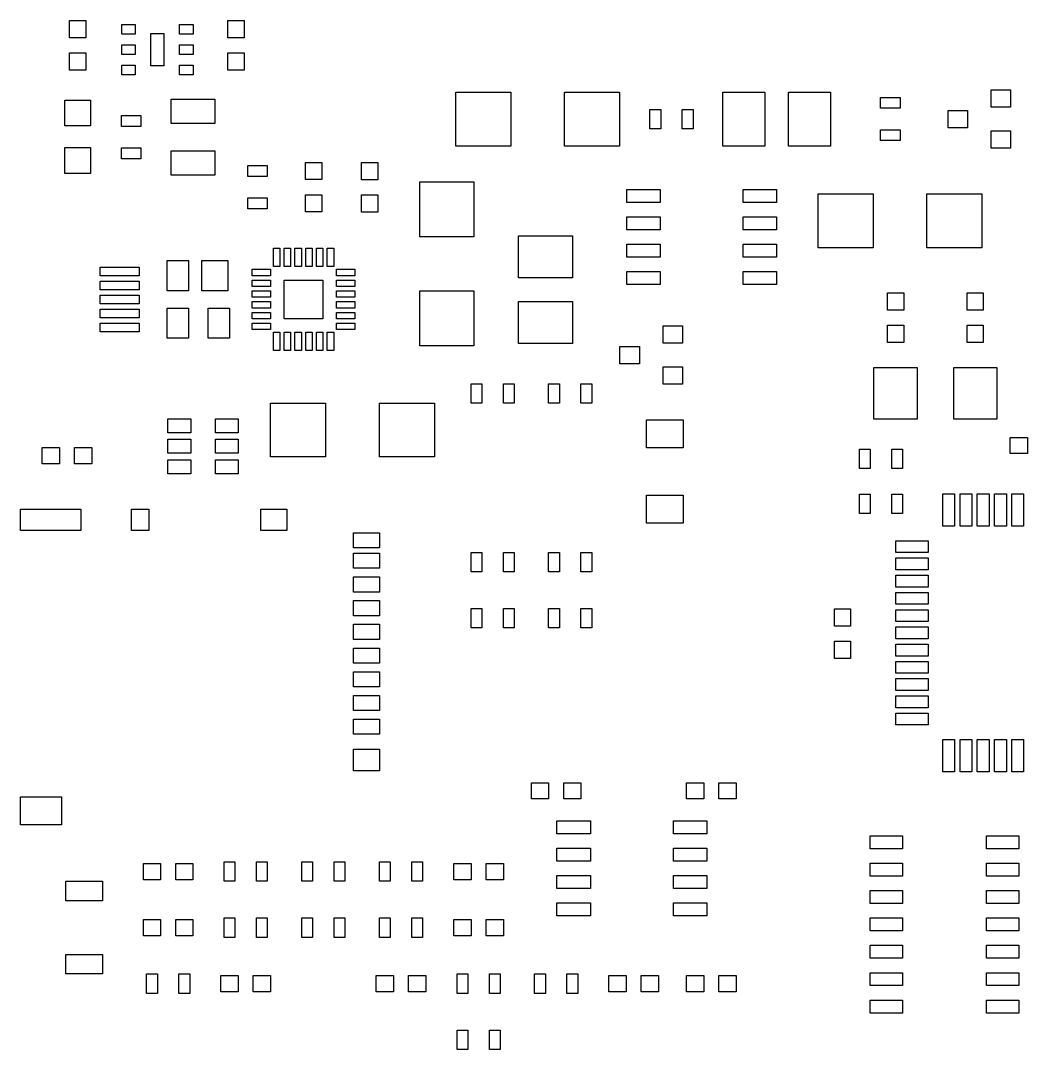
# Model space of a CAD drawing. Extents: x 91 to 183.1, y -112.5 to -61.9.
# Drawn here: x 91 to 137.71, y -109.65 to -61.91 of the extents above; entities that cross this region are included whole.
import ezdxf

# ---------------------------------------------------------------- set-up
doc = ezdxf.new("R2010")
doc.units = 0
doc.header["$MEASUREMENT"] = 0
doc.layers.add('BLACK', color=7, linetype='CONTINUOUS')

msp = doc.modelspace()

# ---------------------------------------------------------------- linework, layer by layer
at = {"layer": 'BLACK', "linetype": 'CONTINUOUS'}
for p, q in [((93.275, -62.71), (93.275, -61.91)), ((93.275, -61.91), (94.025, -61.91)), ((94.025, -61.91), (94.025, -62.71)), ((100.625, -62.71), (100.625, -61.91)), ((100.625, -61.91), (101.375, -61.91)), ((101.375, -61.91), (101.375, -62.71)), ((95.695, -62.535), (95.695, -62.085)), ((95.695, -62.085), (96.325, -62.085)), ((96.325, -62.535), (95.695, -62.535)), ((96.325, -62.085), (96.325, -62.535)), ((97.05, -64.01), (97.05, -62.51)), ((97.05, -62.51), (97.65, -62.51)), ((97.65, -62.51), (97.65, -64.01)), ((98.375, -62.535), (98.375, -62.085)), ((98.375, -62.085), (99.005, -62.085)), ((99.005, -62.535), (98.375, -62.535)), ((99.005, -62.085), (99.005, -62.535)), ((94.025, -62.71), (93.275, -62.71)), ((101.375, -62.71), (100.625, -62.71)), ((93.275, -64.21), (93.275, -63.41)), ((93.275, -63.41), (94.025, -63.41)), ((94.025, -63.41), (94.025, -64.21)), ((95.695, -63.485), (95.695, -63.035)), ((95.695, -63.035), (96.325, -63.035)), ((96.325, -63.485), (95.695, -63.485)), ((96.325, -63.035), (96.325, -63.485)), ((98.375, -63.485), (98.375, -63.035)), ((98.375, -63.035), (99.005, -63.035)), ((99.005, -63.485), (98.375, -63.485)), ((99.005, -63.035), (99.005, -63.485)), ((100.625, -64.21), (100.625, -63.41)), ((100.625, -63.41), (101.375, -63.41)), ((101.375, -63.41), (101.375, -64.21)), ((94.025, -64.21), (93.275, -64.21)), ((95.695, -64.435), (95.695, -63.985)), ((95.695, -63.985), (96.325, -63.985)), ((96.325, -64.435), (95.695, -64.435)), ((96.325, -63.985), (96.325, -64.435)), ((97.65, -64.01), (97.05, -64.01)), ((98.375, -64.435), (98.375, -63.985)), ((98.375, -63.985), (99.005, -63.985)), ((99.005, -64.435), (98.375, -64.435)), ((99.005, -63.985), (99.005, -64.435)), ((101.375, -64.21), (100.625, -64.21)), ((111.19, -67.73), (111.19, -65.23)), ((111.19, -65.23), (113.74, -65.23)), ((113.74, -65.23), (113.74, -67.73)), ((116.24, -67.73), (116.24, -65.23)), ((116.24, -65.23), (118.79, -65.23)), ((118.79, -65.23), (118.79, -67.73)), ((123.58, -67.73), (123.58, -65.23)), ((123.58, -65.23), (125.53, -65.23)), ((125.53, -65.23), (125.53, -67.73)), ((126.63, -67.73), (126.63, -65.23)), ((126.63, -65.23), (128.58, -65.23)), ((128.58, -65.23), (128.58, -67.73)), ((136.03, -65.93), (136.03, -65.13)), ((136.03, -65.13), (136.93, -65.13)), ((136.93, -65.13), (136.93, -65.93)), ((93.05, -66.8), (93.05, -65.6)), ((93.05, -65.6), (94.25, -65.6)), ((94.25, -65.6), (94.25, -66.8)), ((97.985, -66.69), (97.985, -65.55)), ((97.985, -65.55), (100.015, -65.55)), ((100.015, -65.55), (100.015, -66.69)), ((130.9, -65.98), (130.9, -65.48)), ((130.9, -65.48), (131.8, -65.48)), ((131.8, -65.48), (131.8, -65.98)), ((95.69, -66.82), (95.69, -66.32)), ((95.69, -66.32), (96.59, -66.32)), ((96.59, -66.32), (96.59, -66.82)), ((120.2, -66.93), (120.2, -66.03)), ((120.2, -66.03), (120.7, -66.03)), ((120.7, -66.03), (120.7, -66.93)), ((121.7, -66.93), (121.7, -66.03)), ((121.7, -66.03), (122.2, -66.03)), ((122.2, -66.03), (122.2, -66.93)), ((131.8, -65.98), (130.9, -65.98)), ((134.03, -66.88), (134.03, -66.08)), ((134.03, -66.08), (134.93, -66.08)), ((134.93, -66.08), (134.93, -66.88)), ((136.93, -65.93), (136.03, -65.93)), ((94.25, -66.8), (93.05, -66.8)), ((96.59, -66.82), (95.69, -66.82)), ((100.015, -66.69), (97.985, -66.69)), ((120.7, -66.93), (120.2, -66.93)), ((122.2, -66.93), (121.7, -66.93)), ((130.9, -67.48), (130.9, -66.98)), ((130.9, -66.98), (131.8, -66.98)), ((131.8, -66.98), (131.8, -67.48)), ((134.93, -66.88), (134.03, -66.88)), ((136.03, -67.83), (136.03, -67.03)), ((136.03, -67.03), (136.93, -67.03)), ((136.93, -67.03), (136.93, -67.83)), ((113.74, -67.73), (111.19, -67.73)), ((118.79, -67.73), (116.24, -67.73)), ((125.53, -67.73), (123.58, -67.73)), ((128.58, -67.73), (126.63, -67.73)), ((131.8, -67.48), (130.9, -67.48)), ((93.05, -69), (93.05, -67.8)), ((93.05, -67.8), (94.25, -67.8)), ((94.25, -67.8), (94.25, -69)), ((95.69, -68.32), (95.69, -67.82)), ((95.69, -67.82), (96.59, -67.82)), ((96.59, -67.82), (96.59, -68.32)), ((97.985, -69.09), (97.985, -67.95)), ((97.985, -67.95), (100.015, -67.95)), ((100.015, -67.95), (100.015, -69.09)), ((136.93, -67.83), (136.03, -67.83)), ((96.59, -68.32), (95.69, -68.32)), ((101.55, -69.14), (101.55, -68.64)), ((101.55, -68.64), (102.45, -68.64)), ((102.45, -68.64), (102.45, -69.14)), ((104.225, -69.29), (104.225, -68.49)), ((104.225, -68.49), (104.975, -68.49)), ((104.975, -68.49), (104.975, -69.29)), ((106.825, -69.3), (106.825, -68.5)), ((106.825, -68.5), (107.575, -68.5)), ((107.575, -68.5), (107.575, -69.3)), ((94.25, -69), (93.05, -69)), ((100.015, -69.09), (97.985, -69.09)), ((102.45, -69.14), (101.55, -69.14)), ((104.975, -69.29), (104.225, -69.29)), ((107.575, -69.3), (106.825, -69.3)), ((109.53, -71.95), (109.53, -69.4)), ((109.53, -69.4), (112.03, -69.4)), ((112.03, -69.4), (112.03, -71.95)), ((101.55, -70.64), (101.55, -70.14)), ((101.55, -70.14), (102.45, -70.14)), ((102.45, -70.14), (102.45, -70.64)), ((104.225, -70.79), (104.225, -69.99)), ((104.225, -69.99), (104.975, -69.99)), ((104.975, -69.99), (104.975, -70.79)), ((106.825, -70.8), (106.825, -70)), ((106.825, -70), (107.575, -70)), ((107.575, -70), (107.575, -70.8)), ((119.125, -70.345), (119.125, -69.745)), ((119.125, -69.745), (120.675, -69.745)), ((120.675, -69.745), (120.675, -70.345)), ((124.525, -70.345), (124.525, -69.745)), ((124.525, -69.745), (126.075, -69.745)), ((126.075, -69.745), (126.075, -70.345)), ((128, -72.45), (128, -69.95)), ((128, -69.95), (130.55, -69.95)), ((130.55, -69.95), (130.55, -72.45)), ((133.05, -72.45), (133.05, -69.95)), ((133.05, -69.95), (135.6, -69.95)), ((135.6, -69.95), (135.6, -72.45)), ((102.45, -70.64), (101.55, -70.64)), ((120.675, -70.345), (119.125, -70.345)), ((126.075, -70.345), (124.525, -70.345)), ((104.975, -70.79), (104.225, -70.79)), ((107.575, -70.8), (106.825, -70.8)), ((119.125, -71.615), (119.125, -71.015)), ((119.125, -71.015), (120.675, -71.015)), ((120.675, -71.015), (120.675, -71.615)), ((124.525, -71.615), (124.525, -71.015)), ((124.525, -71.015), (126.075, -71.015)), ((126.075, -71.015), (126.075, -71.615)), ((112.03, -71.95), (109.53, -71.95)), ((114.1, -73.85), (114.1, -71.9)), ((114.1, -71.9), (116.6, -71.9)), ((116.6, -71.9), (116.6, -73.85)), ((120.675, -71.615), (119.125, -71.615)), ((126.075, -71.615), (124.525, -71.615)), ((102.73, -73.325), (102.73, -72.475)), ((102.73, -72.475), (103.03, -72.475)), ((103.03, -72.475), (103.03, -73.325)), ((103.23, -73.325), (103.23, -72.475)), ((103.23, -72.475), (103.53, -72.475)), ((103.53, -72.475), (103.53, -73.325)), ((103.73, -73.325), (103.73, -72.475)), ((103.73, -72.475), (104.03, -72.475)), ((104.03, -72.475), (104.03, -73.325)), ((104.23, -73.325), (104.23, -72.475)), ((104.23, -72.475), (104.53, -72.475)), ((104.53, -72.475), (104.53, -73.325)), ((104.73, -73.325), (104.73, -72.475)), ((104.73, -72.475), (105.03, -72.475)), ((105.03, -72.475), (105.03, -73.325)), ((105.23, -73.325), (105.23, -72.475)), ((105.23, -72.475), (105.53, -72.475)), ((105.53, -72.475), (105.53, -73.325)), ((119.125, -72.885), (119.125, -72.285)), ((119.125, -72.285), (120.675, -72.285)), ((120.675, -72.285), (120.675, -72.885)), ((124.525, -72.885), (124.525, -72.285)), ((124.525, -72.285), (126.075, -72.285)), ((126.075, -72.285), (126.075, -72.885)), ((130.55, -72.45), (128, -72.45)), ((135.6, -72.45), (133.05, -72.45)), ((120.675, -72.885), (119.125, -72.885)), ((126.075, -72.885), (124.525, -72.885)), ((94.7, -73.75), (94.7, -73.35)), ((94.7, -73.35), (96.5, -73.35)), ((96.5, -73.35), (96.5, -73.75)), ((97.8, -74.45), (97.8, -73.05)), ((97.8, -73.05), (98.8, -73.05)), ((98.8, -73.05), (98.8, -74.45)), ((99.42, -74.45), (99.42, -73.05)), ((99.42, -73.05), (100.62, -73.05)), ((100.62, -73.05), (100.62, -74.45)), ((101.755, -73.75), (101.755, -73.45)), ((101.755, -73.45), (102.605, -73.45)), ((102.605, -73.45), (102.605, -73.75)), ((103.03, -73.325), (102.73, -73.325)), ((103.53, -73.325), (103.23, -73.325)), ((104.03, -73.325), (103.73, -73.325)), ((104.53, -73.325), (104.23, -73.325)), ((105.03, -73.325), (104.73, -73.325)), ((105.53, -73.325), (105.23, -73.325)), ((105.655, -73.75), (105.655, -73.45)), ((105.655, -73.45), (106.505, -73.45)), ((106.505, -73.45), (106.505, -73.75)), ((96.5, -73.75), (94.7, -73.75)), ((102.605, -73.75), (101.755, -73.75)), ((101.755, -74.25), (101.755, -73.95)), ((101.755, -73.95), (102.605, -73.95)), ((102.605, -73.95), (102.605, -74.25)), ((103.23, -75.75), (103.23, -73.95)), ((103.23, -73.95), (105.03, -73.95)), ((105.03, -73.95), (105.03, -75.75)), ((106.505, -73.75), (105.655, -73.75)), ((105.655, -74.25), (105.655, -73.95)), ((105.655, -73.95), (106.505, -73.95)), ((106.505, -73.95), (106.505, -74.25)), ((116.6, -73.85), (114.1, -73.85)), ((119.125, -74.155), (119.125, -73.555)), ((119.125, -73.555), (120.675, -73.555)), ((120.675, -73.555), (120.675, -74.155)), ((124.525, -74.155), (124.525, -73.555)), ((124.525, -73.555), (126.075, -73.555)), ((126.075, -73.555), (126.075, -74.155)), ((94.7, -74.4), (94.7, -74)), ((94.7, -74), (96.5, -74)), ((96.5, -74.4), (94.7, -74.4)), ((96.5, -74), (96.5, -74.4)), ((98.8, -74.45), (97.8, -74.45)), ((100.62, -74.45), (99.42, -74.45)), ((102.605, -74.25), (101.755, -74.25)), ((101.755, -74.75), (101.755, -74.45)), ((101.755, -74.45), (102.605, -74.45)), ((102.605, -74.45), (102.605, -74.75)), ((106.505, -74.25), (105.655, -74.25)), ((105.655, -74.75), (105.655, -74.45)), ((105.655, -74.45), (106.505, -74.45)), ((106.505, -74.45), (106.505, -74.75)), ((109.53, -77), (109.53, -74.45)), ((109.53, -74.45), (112.03, -74.45)), ((112.03, -74.45), (112.03, -77)), ((120.675, -74.155), (119.125, -74.155)), ((126.075, -74.155), (124.525, -74.155)), ((94.7, -75.05), (94.7, -74.65)), ((94.7, -74.65), (96.5, -74.65)), ((96.5, -74.65), (96.5, -75.05)), ((102.605, -74.75), (101.755, -74.75)), ((101.755, -75.25), (101.755, -74.95)), ((101.755, -74.95), (102.605, -74.95)), ((102.605, -74.95), (102.605, -75.25)), ((106.505, -74.75), (105.655, -74.75)), ((105.655, -75.25), (105.655, -74.95)), ((105.655, -74.95), (106.505, -74.95)), ((106.505, -74.95), (106.505, -75.25)), ((114.1, -76.9), (114.1, -74.95)), ((114.1, -74.95), (116.6, -74.95)), ((116.6, -74.95), (116.6, -76.9)), ((131.225, -75.34), (131.225, -74.54)), ((131.225, -74.54), (131.975, -74.54)), ((131.975, -74.54), (131.975, -75.34)), ((134.915, -75.34), (134.915, -74.54)), ((134.915, -74.54), (135.665, -74.54)), ((135.665, -74.54), (135.665, -75.34)), ((96.5, -75.05), (94.7, -75.05)), ((94.7, -75.7), (94.7, -75.3)), ((94.7, -75.3), (96.5, -75.3)), ((96.5, -75.3), (96.5, -75.7)), ((97.8, -76.65), (97.8, -75.25)), ((97.8, -75.25), (98.8, -75.25)), ((98.8, -75.25), (98.8, -76.65)), ((99.7, -76.65), (99.7, -75.25)), ((99.7, -75.25), (100.7, -75.25)), ((100.7, -75.25), (100.7, -76.65)), ((102.605, -75.25), (101.755, -75.25)), ((106.505, -75.25), (105.655, -75.25)), ((131.975, -75.34), (131.225, -75.34)), ((135.665, -75.34), (134.915, -75.34)), ((96.5, -75.7), (94.7, -75.7)), ((101.755, -75.75), (101.755, -75.45)), ((101.755, -75.45), (102.605, -75.45)), ((102.605, -75.75), (101.755, -75.75)), ((102.605, -75.45), (102.605, -75.75)), ((105.03, -75.75), (103.23, -75.75)), ((105.655, -75.75), (105.655, -75.45)), ((105.655, -75.45), (106.505, -75.45)), ((106.505, -75.75), (105.655, -75.75)), ((106.505, -75.45), (106.505, -75.75)), ((94.7, -76.35), (94.7, -75.95)), ((94.7, -75.95), (96.5, -75.95)), ((96.5, -76.35), (94.7, -76.35)), ((96.5, -75.95), (96.5, -76.35)), ((101.755, -76.25), (101.755, -75.95)), ((101.755, -75.95), (102.605, -75.95)), ((102.605, -76.25), (101.755, -76.25)), ((102.605, -75.95), (102.605, -76.25)), ((102.73, -77.225), (102.73, -76.375)), ((102.73, -76.375), (103.03, -76.375)), ((103.03, -76.375), (103.03, -77.225)), ((103.23, -77.225), (103.23, -76.375)), ((103.23, -76.375), (103.53, -76.375)), ((103.53, -76.375), (103.53, -77.225)), ((103.73, -77.225), (103.73, -76.375)), ((103.73, -76.375), (104.03, -76.375)), ((104.03, -76.375), (104.03, -77.225)), ((104.23, -77.225), (104.23, -76.375)), ((104.23, -76.375), (104.53, -76.375)), ((104.53, -76.375), (104.53, -77.225)), ((104.73, -77.225), (104.73, -76.375)), ((104.73, -76.375), (105.03, -76.375)), ((105.03, -76.375), (105.03, -77.225)), ((105.23, -77.225), (105.23, -76.375)), ((105.23, -76.375), (105.53, -76.375)), ((105.53, -76.375), (105.53, -77.225)), ((105.655, -76.25), (105.655, -75.95)), ((105.655, -75.95), (106.505, -75.95)), ((106.505, -76.25), (105.655, -76.25)), ((106.505, -75.95), (106.505, -76.25)), ((120.81, -76.88), (120.81, -76.08)), ((120.81, -76.08), (121.71, -76.08)), ((121.71, -76.08), (121.71, -76.88)), ((131.225, -76.84), (131.225, -76.04)), ((131.225, -76.04), (131.975, -76.04)), ((131.975, -76.04), (131.975, -76.84)), ((134.915, -76.84), (134.915, -76.04)), ((134.915, -76.04), (135.665, -76.04)), ((135.665, -76.04), (135.665, -76.84)), ((98.8, -76.65), (97.8, -76.65)), ((100.7, -76.65), (99.7, -76.65)), ((131.975, -76.84), (131.225, -76.84)), ((135.665, -76.84), (134.915, -76.84)), ((103.03, -77.225), (102.73, -77.225)), ((103.53, -77.225), (103.23, -77.225)), ((104.03, -77.225), (103.73, -77.225)), ((104.53, -77.225), (104.23, -77.225)), ((105.03, -77.225), (104.73, -77.225)), ((105.53, -77.225), (105.23, -77.225)), ((112.03, -77), (109.53, -77)), ((116.6, -76.9), (114.1, -76.9)), ((118.81, -77.83), (118.81, -77.03)), ((118.81, -77.03), (119.71, -77.03)), ((119.71, -77.03), (119.71, -77.83)), ((121.71, -76.88), (120.81, -76.88)), ((119.71, -77.83), (118.81, -77.83)), ((120.81, -78.78), (120.81, -77.98)), ((120.81, -77.98), (121.71, -77.98)), ((121.71, -77.98), (121.71, -78.78)), ((130.59, -80.41), (130.59, -78.01)), ((130.59, -78.01), (132.59, -78.01)), ((132.59, -78.01), (132.59, -80.41)), ((134.29, -80.41), (134.29, -78.01)), ((134.29, -78.01), (136.29, -78.01)), ((136.29, -78.01), (136.29, -80.41)), ((111.9, -79.66), (111.9, -78.76)), ((111.9, -78.76), (112.4, -78.76)), ((112.4, -78.76), (112.4, -79.66)), ((113.4, -79.66), (113.4, -78.76)), ((113.4, -78.76), (113.9, -78.76)), ((113.9, -78.76), (113.9, -79.66)), ((115.5, -79.67), (115.5, -78.77)), ((115.5, -78.77), (116, -78.77)), ((116, -78.77), (116, -79.67)), ((117, -79.67), (117, -78.77)), ((117, -78.77), (117.5, -78.77)), ((117.5, -78.77), (117.5, -79.67)), ((121.71, -78.78), (120.81, -78.78)), ((102.6, -82.16), (102.6, -79.66)), ((102.6, -79.66), (105.15, -79.66)), ((105.15, -79.66), (105.15, -82.16)), ((107.65, -82.16), (107.65, -79.66)), ((107.65, -79.66), (110.2, -79.66)), ((110.2, -79.66), (110.2, -82.16)), ((112.4, -79.66), (111.9, -79.66)), ((113.9, -79.66), (113.4, -79.66)), ((116, -79.67), (115.5, -79.67)), ((117.5, -79.67), (117, -79.67)), ((97.84, -81.035), (97.84, -80.385)), ((97.84, -80.385), (98.9, -80.385)), ((98.9, -80.385), (98.9, -81.035)), ((100.04, -81.035), (100.04, -80.385)), ((100.04, -80.385), (101.1, -80.385)), ((101.1, -80.385), (101.1, -81.035)), ((120.04, -81.73), (120.04, -80.43)), ((120.04, -80.43), (121.74, -80.43)), ((121.74, -80.43), (121.74, -81.73)), ((132.59, -80.41), (130.59, -80.41)), ((136.29, -80.41), (134.29, -80.41)), ((98.9, -81.035), (97.84, -81.035)), ((101.1, -81.035), (100.04, -81.035)), ((97.84, -81.985), (97.84, -81.335)), ((97.84, -81.335), (98.9, -81.335)), ((98.9, -81.335), (98.9, -81.985)), ((100.04, -81.985), (100.04, -81.335)), ((100.04, -81.335), (101.1, -81.335)), ((101.1, -81.335), (101.1, -81.985)), ((136.91, -82.005), (136.91, -81.255)), ((136.91, -81.255), (137.71, -81.255)), ((137.71, -81.255), (137.71, -82.005)), ((92.01, -82.475), (92.01, -81.725)), ((92.01, -81.725), (92.81, -81.725)), ((92.81, -81.725), (92.81, -82.475)), ((93.51, -82.475), (93.51, -81.725)), ((93.51, -81.725), (94.31, -81.725)), ((94.31, -81.725), (94.31, -82.475)), ((98.9, -81.985), (97.84, -81.985)), ((101.1, -81.985), (100.04, -81.985)), ((121.74, -81.73), (120.04, -81.73)), ((129.92, -82.69), (129.92, -81.79)), ((129.92, -81.79), (130.42, -81.79)), ((130.42, -81.79), (130.42, -82.69)), ((131.42, -82.69), (131.42, -81.79)), ((131.42, -81.79), (131.92, -81.79)), ((131.92, -81.79), (131.92, -82.69)), ((137.71, -82.005), (136.91, -82.005)), ((92.81, -82.475), (92.01, -82.475)), ((94.31, -82.475), (93.51, -82.475)), ((97.84, -82.935), (97.84, -82.285)), ((97.84, -82.285), (98.9, -82.285)), ((98.9, -82.285), (98.9, -82.935)), ((100.04, -82.935), (100.04, -82.285)), ((100.04, -82.285), (101.1, -82.285)), ((101.1, -82.285), (101.1, -82.935)), ((105.15, -82.16), (102.6, -82.16)), ((110.2, -82.16), (107.65, -82.16)), ((98.9, -82.935), (97.84, -82.935)), ((101.1, -82.935), (100.04, -82.935)), ((130.42, -82.69), (129.92, -82.69)), ((131.92, -82.69), (131.42, -82.69)), ((120.04, -85.23), (120.04, -83.93)), ((120.04, -83.93), (121.74, -83.93)), ((121.74, -83.93), (121.74, -85.23)), ((129.92, -84.78), (129.92, -83.88)), ((129.92, -83.88), (130.42, -83.88)), ((130.42, -83.88), (130.42, -84.78)), ((131.42, -84.78), (131.42, -83.88)), ((131.42, -83.88), (131.92, -83.88)), ((131.92, -83.88), (131.92, -84.78)), ((133.785, -85.37), (133.785, -83.87)), ((133.785, -83.87), (134.335, -83.87)), ((134.335, -83.87), (134.335, -85.37)), ((134.585, -85.37), (134.585, -83.87)), ((134.585, -83.87), (135.135, -83.87)), ((135.135, -83.87), (135.135, -85.37)), ((135.385, -85.37), (135.385, -83.87)), ((135.385, -83.87), (135.935, -83.87)), ((135.935, -83.87), (135.935, -85.37)), ((136.185, -85.37), (136.185, -83.87)), ((136.185, -83.87), (136.735, -83.87)), ((136.735, -83.87), (136.735, -85.37)), ((136.985, -85.37), (136.985, -83.87)), ((136.985, -83.87), (137.535, -83.87)), ((137.535, -83.87), (137.535, -85.37)), ((91.005, -85.575), (91.005, -84.575)), ((91.005, -84.575), (93.805, -84.575)), ((93.805, -84.575), (93.805, -85.575)), ((96.155, -85.575), (96.155, -84.575)), ((96.155, -84.575), (96.955, -84.575)), ((96.955, -84.575), (96.955, -85.575)), ((102.155, -85.575), (102.155, -84.575)), ((102.155, -84.575), (103.355, -84.575)), ((103.355, -84.575), (103.355, -85.575)), ((130.42, -84.78), (129.92, -84.78)), ((131.92, -84.78), (131.42, -84.78)), ((121.74, -85.23), (120.04, -85.23)), ((134.335, -85.37), (133.785, -85.37)), ((135.135, -85.37), (134.585, -85.37)), ((135.935, -85.37), (135.385, -85.37)), ((136.735, -85.37), (136.185, -85.37)), ((137.535, -85.37), (136.985, -85.37)), ((93.805, -85.575), (91.005, -85.575)), ((96.955, -85.575), (96.155, -85.575)), ((103.355, -85.575), (102.155, -85.575)), ((106.455, -86.375), (106.455, -85.675)), ((106.455, -85.675), (107.655, -85.675)), ((107.655, -85.675), (107.655, -86.375)), ((107.655, -86.375), (106.455, -86.375)), ((131.61, -86.595), (131.61, -86.045)), ((131.61, -86.045), (133.11, -86.045)), ((133.11, -86.045), (133.11, -86.595)), ((106.455, -87.325), (106.455, -86.625)), ((106.455, -86.625), (107.655, -86.625)), ((107.655, -86.625), (107.655, -87.325)), ((111.9, -87.49), (111.9, -86.59)), ((111.9, -86.59), (112.4, -86.59)), ((112.4, -86.59), (112.4, -87.49)), ((113.4, -87.49), (113.4, -86.59)), ((113.4, -86.59), (113.9, -86.59)), ((113.9, -86.59), (113.9, -87.49)), ((115.5, -87.49), (115.5, -86.59)), ((115.5, -86.59), (116, -86.59)), ((116, -86.59), (116, -87.49)), ((117, -87.49), (117, -86.59)), ((117, -86.59), (117.5, -86.59)), ((117.5, -86.59), (117.5, -87.49)), ((133.11, -86.595), (131.61, -86.595)), ((131.61, -87.395), (131.61, -86.845)), ((131.61, -86.845), (133.11, -86.845)), ((133.11, -86.845), (133.11, -87.395)), ((107.655, -87.325), (106.455, -87.325)), ((106.455, -88.425), (106.455, -87.725)), ((106.455, -87.725), (107.655, -87.725)), ((107.655, -87.725), (107.655, -88.425)), ((112.4, -87.49), (111.9, -87.49)), ((113.9, -87.49), (113.4, -87.49)), ((116, -87.49), (115.5, -87.49)), ((117.5, -87.49), (117, -87.49)), ((133.11, -87.395), (131.61, -87.395)), ((131.61, -88.195), (131.61, -87.645)), ((131.61, -87.645), (133.11, -87.645)), ((133.11, -87.645), (133.11, -88.195)), ((133.11, -88.195), (131.61, -88.195)), ((107.655, -88.425), (106.455, -88.425)), ((131.61, -88.995), (131.61, -88.445)), ((131.61, -88.445), (133.11, -88.445)), ((133.11, -88.445), (133.11, -88.995)), ((106.455, -89.525), (106.455, -88.825)), ((106.455, -88.825), (107.655, -88.825)), ((107.655, -88.825), (107.655, -89.525)), ((111.9, -90.09), (111.9, -89.19)), ((111.9, -89.19), (112.4, -89.19)), ((112.4, -89.19), (112.4, -90.09)), ((113.4, -90.09), (113.4, -89.19)), ((113.4, -89.19), (113.9, -89.19)), ((113.9, -89.19), (113.9, -90.09)), ((115.5, -90.09), (115.5, -89.19)), ((115.5, -89.19), (116, -89.19)), ((116, -89.19), (116, -90.09)), ((117, -90.09), (117, -89.19)), ((117, -89.19), (117.5, -89.19)), ((117.5, -89.19), (117.5, -90.09)), ((128.755, -90.01), (128.755, -89.21)), ((128.755, -89.21), (129.505, -89.21)), ((129.505, -89.21), (129.505, -90.01)), ((133.11, -88.995), (131.61, -88.995)), ((131.61, -89.795), (131.61, -89.245)), ((131.61, -89.245), (133.11, -89.245)), ((133.11, -89.245), (133.11, -89.795)), ((107.655, -89.525), (106.455, -89.525)), ((106.455, -90.625), (106.455, -89.925)), ((106.455, -89.925), (107.655, -89.925)), ((107.655, -89.925), (107.655, -90.625)), ((112.4, -90.09), (111.9, -90.09)), ((113.9, -90.09), (113.4, -90.09)), ((116, -90.09), (115.5, -90.09)), ((117.5, -90.09), (117, -90.09)), ((129.505, -90.01), (128.755, -90.01)), ((133.11, -89.795), (131.61, -89.795)), ((131.61, -90.595), (131.61, -90.045)), ((131.61, -90.045), (133.11, -90.045)), ((133.11, -90.045), (133.11, -90.595)), ((107.655, -90.625), (106.455, -90.625)), ((133.11, -90.595), (131.61, -90.595)), ((106.455, -91.725), (106.455, -91.025)), ((106.455, -91.025), (107.655, -91.025)), ((107.655, -91.025), (107.655, -91.725)), ((128.755, -91.51), (128.755, -90.71)), ((128.755, -90.71), (129.505, -90.71)), ((129.505, -90.71), (129.505, -91.51)), ((131.61, -91.395), (131.61, -90.845)), ((131.61, -90.845), (133.11, -90.845)), ((133.11, -90.845), (133.11, -91.395)), ((129.505, -91.51), (128.755, -91.51)), ((133.11, -91.395), (131.61, -91.395)), ((131.61, -92.195), (131.61, -91.645)), ((131.61, -91.645), (133.11, -91.645)), ((133.11, -91.645), (133.11, -92.195)), ((107.655, -91.725), (106.455, -91.725)), ((106.455, -92.825), (106.455, -92.125)), ((106.455, -92.125), (107.655, -92.125)), ((107.655, -92.125), (107.655, -92.825)), ((133.11, -92.195), (131.61, -92.195)), ((131.61, -92.995), (131.61, -92.445)), ((131.61, -92.445), (133.11, -92.445)), ((133.11, -92.445), (133.11, -92.995)), ((107.655, -92.825), (106.455, -92.825)), ((133.11, -92.995), (131.61, -92.995)), ((106.455, -93.925), (106.455, -93.225)), ((106.455, -93.225), (107.655, -93.225)), ((107.655, -93.225), (107.655, -93.925)), ((131.61, -93.795), (131.61, -93.245)), ((131.61, -93.245), (133.11, -93.245)), ((133.11, -93.245), (133.11, -93.795)), ((107.655, -93.925), (106.455, -93.925)), ((133.11, -93.795), (131.61, -93.795)), ((131.61, -94.595), (131.61, -94.045)), ((131.61, -94.045), (133.11, -94.045)), ((133.11, -94.045), (133.11, -94.595)), ((106.455, -95.025), (106.455, -94.325)), ((106.455, -94.325), (107.655, -94.325)), ((107.655, -94.325), (107.655, -95.025)), ((133.11, -94.595), (131.61, -94.595)), ((107.655, -95.025), (106.455, -95.025)), ((133.785, -96.77), (133.785, -95.27)), ((133.785, -95.27), (134.335, -95.27)), ((134.335, -95.27), (134.335, -96.77)), ((134.585, -96.77), (134.585, -95.27)), ((134.585, -95.27), (135.135, -95.27)), ((135.135, -95.27), (135.135, -96.77)), ((135.385, -96.77), (135.385, -95.27)), ((135.385, -95.27), (135.935, -95.27)), ((135.935, -95.27), (135.935, -96.77)), ((136.185, -96.77), (136.185, -95.27)), ((136.185, -95.27), (136.735, -95.27)), ((136.735, -95.27), (136.735, -96.77)), ((136.985, -96.77), (136.985, -95.27)), ((136.985, -95.27), (137.535, -95.27)), ((137.535, -95.27), (137.535, -96.77)), ((106.455, -96.725), (106.455, -95.725)), ((106.455, -95.725), (107.655, -95.725)), ((107.655, -95.725), (107.655, -96.725)), ((107.655, -96.725), (106.455, -96.725)), ((134.335, -96.77), (133.785, -96.77)), ((135.135, -96.77), (134.585, -96.77)), ((135.935, -96.77), (135.385, -96.77)), ((136.735, -96.77), (136.185, -96.77)), ((137.535, -96.77), (136.985, -96.77)), ((114.7, -98.025), (114.7, -97.275)), ((114.7, -97.275), (115.5, -97.275)), ((115.5, -97.275), (115.5, -98.025)), ((116.2, -98.025), (116.2, -97.275)), ((116.2, -97.275), (117, -97.275)), ((117, -97.275), (117, -98.025)), ((121.9, -98.025), (121.9, -97.275)), ((121.9, -97.275), (122.7, -97.275)), ((122.7, -97.275), (122.7, -98.025)), ((123.4, -98.025), (123.4, -97.275)), ((123.4, -97.275), (124.2, -97.275)), ((124.2, -97.275), (124.2, -98.025)), ((91.005, -99.225), (91.005, -97.925)), ((91.005, -97.925), (92.905, -97.925)), ((92.905, -97.925), (92.905, -99.225)), ((115.5, -98.025), (114.7, -98.025)), ((117, -98.025), (116.2, -98.025)), ((122.7, -98.025), (121.9, -98.025)), ((124.2, -98.025), (123.4, -98.025)), ((92.905, -99.225), (91.005, -99.225)), ((115.885, -99.645), (115.885, -99.045)), ((115.885, -99.045), (117.435, -99.045)), ((117.435, -99.045), (117.435, -99.645)), ((121.285, -99.645), (121.285, -99.045)), ((121.285, -99.045), (122.835, -99.045)), ((122.835, -99.045), (122.835, -99.645)), ((117.435, -99.645), (115.885, -99.645)), ((122.835, -99.645), (121.285, -99.645)), ((130.41, -100.34), (130.41, -99.74)), ((130.41, -99.74), (131.91, -99.74)), ((131.91, -99.74), (131.91, -100.34)), ((135.81, -100.34), (135.81, -99.74)), ((135.81, -99.74), (137.31, -99.74)), ((137.31, -99.74), (137.31, -100.34)), ((115.885, -100.915), (115.885, -100.315)), ((115.885, -100.315), (117.435, -100.315)), ((117.435, -100.315), (117.435, -100.915)), ((121.285, -100.915), (121.285, -100.315)), ((121.285, -100.315), (122.835, -100.315)), ((122.835, -100.315), (122.835, -100.915)), ((131.91, -100.34), (130.41, -100.34)), ((137.31, -100.34), (135.81, -100.34)), ((96.7, -101.775), (96.7, -101.025)), ((96.7, -101.025), (97.5, -101.025)), ((97.5, -101.025), (97.5, -101.775)), ((98.2, -101.775), (98.2, -101.025)), ((98.2, -101.025), (99, -101.025)), ((99, -101.025), (99, -101.775)), ((100.45, -101.85), (100.45, -100.95)), ((100.45, -100.95), (100.95, -100.95)), ((100.95, -100.95), (100.95, -101.85)), ((101.95, -101.85), (101.95, -100.95)), ((101.95, -100.95), (102.45, -100.95)), ((102.45, -100.95), (102.45, -101.85)), ((104.05, -101.85), (104.05, -100.95)), ((104.05, -100.95), (104.55, -100.95)), ((104.55, -100.95), (104.55, -101.85)), ((105.55, -101.85), (105.55, -100.95)), ((105.55, -100.95), (106.05, -100.95)), ((106.05, -100.95), (106.05, -101.85)), ((107.65, -101.85), (107.65, -100.95)), ((107.65, -100.95), (108.15, -100.95)), ((108.15, -100.95), (108.15, -101.85)), ((109.15, -101.85), (109.15, -100.95)), ((109.15, -100.95), (109.65, -100.95)), ((109.65, -100.95), (109.65, -101.85)), ((111.1, -101.775), (111.1, -101.025)), ((111.1, -101.025), (111.9, -101.025)), ((111.9, -101.025), (111.9, -101.775)), ((112.6, -101.775), (112.6, -101.025)), ((112.6, -101.025), (113.4, -101.025)), ((113.4, -101.025), (113.4, -101.775)), ((117.435, -100.915), (115.885, -100.915)), ((122.835, -100.915), (121.285, -100.915)), ((130.41, -101.61), (130.41, -101.01)), ((130.41, -101.01), (131.91, -101.01)), ((131.91, -101.01), (131.91, -101.61)), ((135.81, -101.61), (135.81, -101.01)), ((135.81, -101.01), (137.31, -101.01)), ((137.31, -101.01), (137.31, -101.61)), ((115.885, -102.185), (115.885, -101.585)), ((115.885, -101.585), (117.435, -101.585)), ((117.435, -101.585), (117.435, -102.185)), ((121.285, -102.185), (121.285, -101.585)), ((121.285, -101.585), (122.835, -101.585)), ((122.835, -101.585), (122.835, -102.185)), ((131.91, -101.61), (130.41, -101.61)), ((137.31, -101.61), (135.81, -101.61)), ((93.1, -102.75), (93.1, -101.85)), ((93.1, -101.85), (94.8, -101.85)), ((94.8, -101.85), (94.8, -102.75)), ((97.5, -101.775), (96.7, -101.775)), ((99, -101.775), (98.2, -101.775)), ((100.95, -101.85), (100.45, -101.85)), ((102.45, -101.85), (101.95, -101.85)), ((104.55, -101.85), (104.05, -101.85)), ((106.05, -101.85), (105.55, -101.85)), ((108.15, -101.85), (107.65, -101.85)), ((109.65, -101.85), (109.15, -101.85)), ((111.9, -101.775), (111.1, -101.775)), ((113.4, -101.775), (112.6, -101.775)), ((117.435, -102.185), (115.885, -102.185)), ((122.835, -102.185), (121.285, -102.185)), ((130.41, -102.88), (130.41, -102.28)), ((130.41, -102.28), (131.91, -102.28)), ((131.91, -102.28), (131.91, -102.88)), ((135.81, -102.88), (135.81, -102.28)), ((135.81, -102.28), (137.31, -102.28)), ((137.31, -102.28), (137.31, -102.88)), ((94.8, -102.75), (93.1, -102.75)), ((115.885, -103.455), (115.885, -102.855)), ((115.885, -102.855), (117.435, -102.855)), ((117.435, -102.855), (117.435, -103.455)), ((121.285, -103.455), (121.285, -102.855)), ((121.285, -102.855), (122.835, -102.855)), ((122.835, -102.855), (122.835, -103.455)), ((131.91, -102.88), (130.41, -102.88)), ((137.31, -102.88), (135.81, -102.88)), ((100.45, -104.45), (100.45, -103.55)), ((100.45, -103.55), (100.95, -103.55)), ((100.95, -103.55), (100.95, -104.45)), ((101.95, -104.45), (101.95, -103.55)), ((101.95, -103.55), (102.45, -103.55)), ((102.45, -103.55), (102.45, -104.45)), ((104.05, -104.45), (104.05, -103.55)), ((104.05, -103.55), (104.55, -103.55)), ((104.55, -103.55), (104.55, -104.45)), ((105.55, -104.45), (105.55, -103.55)), ((105.55, -103.55), (106.05, -103.55)), ((106.05, -103.55), (106.05, -104.45)), ((107.65, -104.45), (107.65, -103.55)), ((107.65, -103.55), (108.15, -103.55)), ((108.15, -103.55), (108.15, -104.45)), ((109.15, -104.45), (109.15, -103.55)), ((109.15, -103.55), (109.65, -103.55)), ((109.65, -103.55), (109.65, -104.45)), ((117.435, -103.455), (115.885, -103.455)), ((122.835, -103.455), (121.285, -103.455)), ((130.41, -104.15), (130.41, -103.55)), ((130.41, -103.55), (131.91, -103.55)), ((131.91, -103.55), (131.91, -104.15)), ((135.81, -104.15), (135.81, -103.55)), ((135.81, -103.55), (137.31, -103.55)), ((137.31, -103.55), (137.31, -104.15)), ((96.7, -104.375), (96.7, -103.625)), ((96.7, -103.625), (97.5, -103.625)), ((97.5, -103.625), (97.5, -104.375)), ((98.2, -104.375), (98.2, -103.625)), ((98.2, -103.625), (99, -103.625)), ((99, -103.625), (99, -104.375)), ((111.1, -104.375), (111.1, -103.625)), ((111.1, -103.625), (111.9, -103.625)), ((111.9, -103.625), (111.9, -104.375)), ((112.6, -104.375), (112.6, -103.625)), ((112.6, -103.625), (113.4, -103.625)), ((113.4, -103.625), (113.4, -104.375)), ((97.5, -104.375), (96.7, -104.375)), ((99, -104.375), (98.2, -104.375)), ((100.95, -104.45), (100.45, -104.45)), ((102.45, -104.45), (101.95, -104.45)), ((104.55, -104.45), (104.05, -104.45)), ((106.05, -104.45), (105.55, -104.45)), ((108.15, -104.45), (107.65, -104.45)), ((109.65, -104.45), (109.15, -104.45)), ((111.9, -104.375), (111.1, -104.375)), ((113.4, -104.375), (112.6, -104.375)), ((131.91, -104.15), (130.41, -104.15)), ((137.31, -104.15), (135.81, -104.15)), ((130.41, -105.42), (130.41, -104.82)), ((130.41, -104.82), (131.91, -104.82)), ((131.91, -104.82), (131.91, -105.42)), ((135.81, -105.42), (135.81, -104.82)), ((135.81, -104.82), (137.31, -104.82)), ((137.31, -104.82), (137.31, -105.42)), ((93.1, -106.15), (93.1, -105.25)), ((93.1, -105.25), (94.8, -105.25)), ((94.8, -105.25), (94.8, -106.15)), ((131.91, -105.42), (130.41, -105.42)), ((137.31, -105.42), (135.81, -105.42)), ((94.8, -106.15), (93.1, -106.15)), ((96.85, -107.05), (96.85, -106.15)), ((96.85, -106.15), (97.35, -106.15)), ((97.35, -106.15), (97.35, -107.05)), ((98.35, -107.05), (98.35, -106.15)), ((98.35, -106.15), (98.85, -106.15)), ((98.85, -106.15), (98.85, -107.05)), ((100.3, -106.975), (100.3, -106.225)), ((100.3, -106.225), (101.1, -106.225)), ((101.1, -106.225), (101.1, -106.975)), ((101.8, -106.975), (101.8, -106.225)), ((101.8, -106.225), (102.6, -106.225)), ((102.6, -106.225), (102.6, -106.975)), ((107.5, -106.975), (107.5, -106.225)), ((107.5, -106.225), (108.3, -106.225)), ((108.3, -106.225), (108.3, -106.975)), ((109, -106.975), (109, -106.225)), ((109, -106.225), (109.8, -106.225)), ((109.8, -106.225), (109.8, -106.975)), ((111.25, -107.05), (111.25, -106.15)), ((111.25, -106.15), (111.75, -106.15)), ((111.75, -106.15), (111.75, -107.05)), ((112.75, -107.05), (112.75, -106.15)), ((112.75, -106.15), (113.25, -106.15)), ((113.25, -106.15), (113.25, -107.05)), ((114.85, -107.05), (114.85, -106.15)), ((114.85, -106.15), (115.35, -106.15)), ((115.35, -106.15), (115.35, -107.05)), ((116.35, -107.05), (116.35, -106.15)), ((116.35, -106.15), (116.85, -106.15)), ((116.85, -106.15), (116.85, -107.05)), ((118.3, -106.975), (118.3, -106.225)), ((118.3, -106.225), (119.1, -106.225)), ((119.1, -106.225), (119.1, -106.975)), ((119.8, -106.975), (119.8, -106.225)), ((119.8, -106.225), (120.6, -106.225)), ((120.6, -106.225), (120.6, -106.975)), ((121.9, -106.975), (121.9, -106.225)), ((121.9, -106.225), (122.7, -106.225)), ((122.7, -106.225), (122.7, -106.975)), ((123.4, -106.975), (123.4, -106.225)), ((123.4, -106.225), (124.2, -106.225)), ((124.2, -106.225), (124.2, -106.975)), ((130.41, -106.69), (130.41, -106.09)), ((130.41, -106.09), (131.91, -106.09)), ((131.91, -106.09), (131.91, -106.69)), ((135.81, -106.69), (135.81, -106.09)), ((135.81, -106.09), (137.31, -106.09)), ((137.31, -106.09), (137.31, -106.69)), ((131.91, -106.69), (130.41, -106.69)), ((137.31, -106.69), (135.81, -106.69)), ((97.35, -107.05), (96.85, -107.05)), ((98.85, -107.05), (98.35, -107.05)), ((101.1, -106.975), (100.3, -106.975)), ((102.6, -106.975), (101.8, -106.975)), ((108.3, -106.975), (107.5, -106.975)), ((109.8, -106.975), (109, -106.975)), ((111.75, -107.05), (111.25, -107.05)), ((113.25, -107.05), (112.75, -107.05)), ((115.35, -107.05), (114.85, -107.05)), ((116.85, -107.05), (116.35, -107.05)), ((119.1, -106.975), (118.3, -106.975)), ((120.6, -106.975), (119.8, -106.975)), ((122.7, -106.975), (121.9, -106.975)), ((124.2, -106.975), (123.4, -106.975)), ((130.41, -107.96), (130.41, -107.36)), ((130.41, -107.36), (131.91, -107.36)), ((131.91, -107.36), (131.91, -107.96)), ((135.81, -107.96), (135.81, -107.36)), ((135.81, -107.36), (137.31, -107.36)), ((137.31, -107.36), (137.31, -107.96)), ((131.91, -107.96), (130.41, -107.96)), ((137.31, -107.96), (135.81, -107.96)), ((111.25, -109.65), (111.25, -108.75)), ((111.25, -108.75), (111.75, -108.75)), ((111.75, -108.75), (111.75, -109.65)), ((112.75, -109.65), (112.75, -108.75)), ((112.75, -108.75), (113.25, -108.75)), ((113.25, -108.75), (113.25, -109.65)), ((111.75, -109.65), (111.25, -109.65)), ((113.25, -109.65), (112.75, -109.65))]:
    msp.add_line(p, q, dxfattribs=at)

doc.saveas('drawing.dxf')
